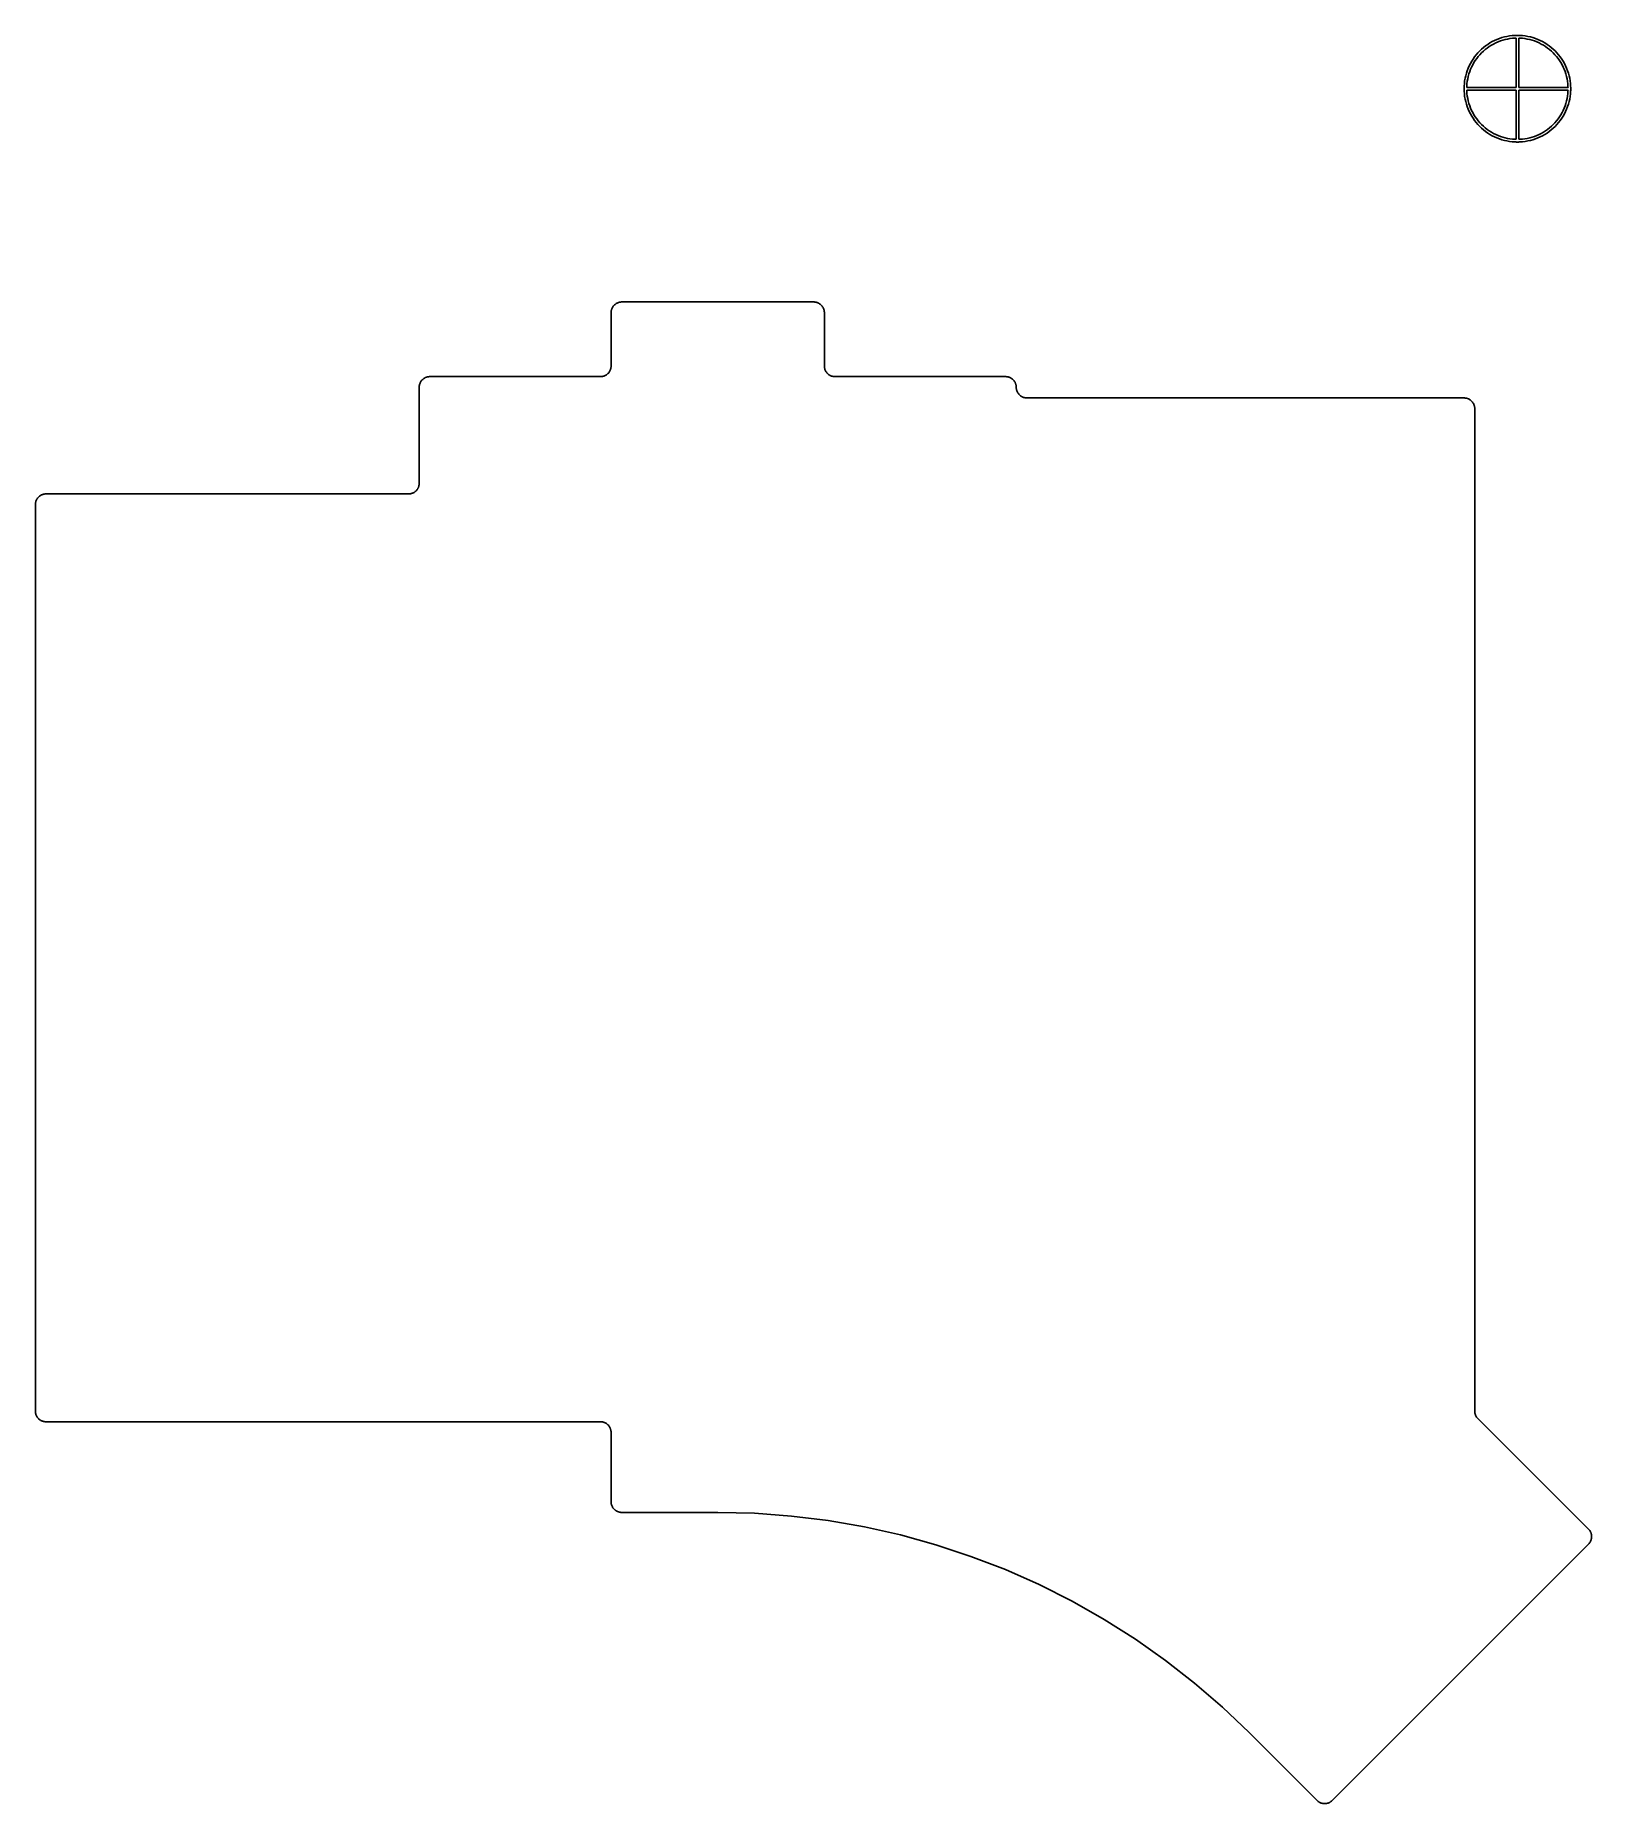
# Model space of a CAD drawing. Header units: metres. Extents: x -109 to 37, y -131 to 35.
import ezdxf

# ---------------------------------------------------------------- set-up
doc = ezdxf.new("R2010")
doc.units = ezdxf.units.M

msp = doc.modelspace()

# ---------------------------------------------------------------- linework, layer by layer
for p, q in [((28.7851, 34.8501), (28.5486, 34.7847)), ((29.0246, 34.9039), (28.7851, 34.8501)), ((29.2664, 34.9459), (29.0246, 34.9039)), ((29.5099, 34.9759), (29.2664, 34.9459)), ((29.7547, 34.994), (29.5099, 34.9759)), ((29.875, 34.9969), (29.7547, 34.994)), ((30.125, 35), (29.875, 35)), ((29.875, 35), (29.875, 34.9969)), ((30.125, 34.9969), (30.125, 35)), ((30.2453, 34.994), (30.125, 34.9969)), ((30.4901, 34.9759), (30.2453, 34.994)), ((30.7336, 34.9459), (30.4901, 34.9759)), ((30.9754, 34.9039), (30.7336, 34.9459)), ((31.2149, 34.8501), (30.9754, 34.9039)), ((31.4514, 34.7847), (31.2149, 34.8501)), ((26.1349, 33.172), (25.984, 32.9785)), ((26.2953, 33.3578), (26.1349, 33.172)), ((26.4645, 33.5355), (26.2953, 33.3578)), ((26.3282, 33.0134), (26.4805, 33.1899)), ((26.6422, 33.7047), (26.4645, 33.5355)), ((26.4805, 33.1899), (26.6413, 33.3587)), ((26.6413, 33.3587), (26.8101, 33.5195)), ((26.828, 33.8651), (26.6422, 33.7047)), ((26.8101, 33.5195), (26.9866, 33.6718)), ((27.0215, 34.016), (26.828, 33.8651)), ((26.9866, 33.6718), (27.1704, 33.8152)), ((27.2222, 34.1573), (27.0215, 34.016)), ((27.1704, 33.8152), (27.3611, 33.9495)), ((27.4295, 34.2886), (27.2222, 34.1573)), ((27.3611, 33.9495), (27.558, 34.0742)), ((27.643, 34.4096), (27.4295, 34.2886)), ((27.558, 34.0742), (27.7609, 34.1891)), ((27.8622, 34.5199), (27.643, 34.4096)), ((27.7609, 34.1891), (27.9691, 34.2939)), ((28.0866, 34.6194), (27.8622, 34.5199)), ((27.9691, 34.2939), (28.1823, 34.3884)), ((28.3156, 34.7077), (28.0866, 34.6194)), ((28.1823, 34.3884), (28.3998, 34.4723)), ((28.5486, 34.7847), (28.3156, 34.7077)), ((28.3998, 34.4723), (28.6212, 34.5455)), ((28.6212, 34.5455), (28.8459, 34.6076)), ((28.8459, 34.6076), (29.0733, 34.6587)), ((29.0733, 34.6587), (29.303, 34.6986)), ((29.303, 34.6986), (29.5344, 34.7271)), ((29.5344, 34.7271), (29.7669, 34.7443)), ((29.7669, 34.7443), (29.875, 34.7469)), ((29.875, 34.7469), (29.875, 30.125)), ((30.125, 30.125), (30.125, 34.7469)), ((30.125, 34.7469), (30.2331, 34.7443)), ((30.2331, 34.7443), (30.4656, 34.7271)), ((30.4656, 34.7271), (30.697, 34.6986)), ((30.697, 34.6986), (30.9267, 34.6587)), ((30.9267, 34.6587), (31.1541, 34.6076)), ((31.1541, 34.6076), (31.3788, 34.5455)), ((31.3788, 34.5455), (31.6002, 34.4723)), ((31.6844, 34.7077), (31.4514, 34.7847)), ((31.6002, 34.4723), (31.8177, 34.3884)), ((31.9134, 34.6194), (31.6844, 34.7077)), ((31.8177, 34.3884), (32.0309, 34.2939)), ((32.1378, 34.5199), (31.9134, 34.6194)), ((32.0309, 34.2939), (32.2391, 34.1891)), ((32.357, 34.4096), (32.1378, 34.5199)), ((32.2391, 34.1891), (32.442, 34.0742)), ((32.5705, 34.2886), (32.357, 34.4096)), ((32.442, 34.0742), (32.6389, 33.9495)), ((32.7778, 34.1573), (32.5705, 34.2886)), ((32.6389, 33.9495), (32.8296, 33.8152)), ((32.9785, 34.016), (32.7778, 34.1573)), ((32.8296, 33.8152), (33.0134, 33.6718)), ((33.172, 33.8651), (32.9785, 34.016)), ((33.0134, 33.6718), (33.1899, 33.5195)), ((33.3578, 33.7047), (33.172, 33.8651)), ((33.1899, 33.5195), (33.3587, 33.3587)), ((33.5355, 33.5355), (33.3578, 33.7047)), ((33.3587, 33.3587), (33.5195, 33.1899)), ((33.5195, 33.1899), (33.6718, 33.0134)), ((33.7047, 33.3578), (33.5355, 33.5355)), ((33.8651, 33.172), (33.7047, 33.3578)), ((34.016, 32.9785), (33.8651, 33.172)), ((25.2923, 31.6844), (25.2153, 31.4514)), ((25.3806, 31.9134), (25.2923, 31.6844)), ((25.4801, 32.1378), (25.3806, 31.9134)), ((25.4545, 31.3788), (25.5277, 31.6002)), ((25.5904, 32.357), (25.4801, 32.1378)), ((25.5277, 31.6002), (25.6116, 31.8177)), ((25.7114, 32.5705), (25.5904, 32.357)), ((25.6116, 31.8177), (25.7061, 32.0309)), ((25.7061, 32.0309), (25.8109, 32.2391)), ((25.8427, 32.7778), (25.7114, 32.5705)), ((25.8109, 32.2391), (25.9258, 32.442)), ((25.984, 32.9785), (25.8427, 32.7778)), ((25.9258, 32.442), (26.0505, 32.6389)), ((26.0505, 32.6389), (26.1848, 32.8296)), ((26.1848, 32.8296), (26.3282, 33.0134)), ((33.6718, 33.0134), (33.8152, 32.8296)), ((33.8152, 32.8296), (33.9495, 32.6389)), ((33.9495, 32.6389), (34.0742, 32.442)), ((34.1573, 32.7778), (34.016, 32.9785)), ((34.0742, 32.442), (34.1891, 32.2391)), ((34.2886, 32.5705), (34.1573, 32.7778)), ((34.1891, 32.2391), (34.2939, 32.0309)), ((34.4096, 32.357), (34.2886, 32.5705)), ((34.2939, 32.0309), (34.3884, 31.8177)), ((34.3884, 31.8177), (34.4723, 31.6002)), ((34.5199, 32.1378), (34.4096, 32.357)), ((34.4723, 31.6002), (34.5455, 31.3788)), ((34.6194, 31.9134), (34.5199, 32.1378)), ((34.7077, 31.6844), (34.6194, 31.9134)), ((34.7847, 31.4514), (34.7077, 31.6844)), ((25.0031, 30.125), (25, 30.125)), ((25, 30.125), (25, 29.875)), ((25, 29.875), (25.0031, 29.875)), ((25.006, 30.2453), (25.0031, 30.125)), ((25.0031, 29.875), (25.006, 29.7547)), ((25.0241, 30.4901), (25.006, 30.2453)), ((25.0541, 30.7336), (25.0241, 30.4901)), ((25.0961, 30.9754), (25.0541, 30.7336)), ((25.1499, 31.2149), (25.0961, 30.9754)), ((25.2153, 31.4514), (25.1499, 31.2149)), ((25.2531, 30.125), (25.2557, 30.2331)), ((29.875, 30.125), (25.2531, 30.125)), ((25.2557, 29.7669), (25.2531, 29.875)), ((25.2531, 29.875), (29.875, 29.875)), ((25.2557, 30.2331), (25.2729, 30.4656)), ((25.2729, 30.4656), (25.3014, 30.697)), ((25.3014, 30.697), (25.3413, 30.9267)), ((25.3413, 30.9267), (25.3924, 31.1541)), ((25.3924, 31.1541), (25.4545, 31.3788)), ((29.875, 29.875), (29.875, 25.2531)), ((34.7469, 30.125), (30.125, 30.125)), ((30.125, 29.875), (34.7469, 29.875)), ((30.125, 25.2531), (30.125, 29.875)), ((34.5455, 31.3788), (34.6076, 31.1541)), ((34.6076, 31.1541), (34.6587, 30.9267)), ((34.6587, 30.9267), (34.6986, 30.697)), ((34.6986, 30.697), (34.7271, 30.4656)), ((34.7271, 30.4656), (34.7443, 30.2331)), ((34.7443, 30.2331), (34.7469, 30.125)), ((34.7469, 29.875), (34.7443, 29.7669)), ((34.8501, 31.2149), (34.7847, 31.4514)), ((34.9039, 30.9754), (34.8501, 31.2149)), ((34.9459, 30.7336), (34.9039, 30.9754)), ((34.9759, 30.4901), (34.9459, 30.7336)), ((34.994, 30.2453), (34.9759, 30.4901)), ((34.9969, 30.125), (34.994, 30.2453)), ((34.994, 29.7547), (34.9969, 29.875)), ((35, 30.125), (34.9969, 30.125)), ((34.9969, 29.875), (35, 29.875)), ((35, 29.875), (35, 30.125)), ((25.006, 29.7547), (25.0241, 29.5099)), ((25.0241, 29.5099), (25.0541, 29.2664)), ((25.0541, 29.2664), (25.0961, 29.0246)), ((25.0961, 29.0246), (25.1499, 28.7851)), ((25.1499, 28.7851), (25.2153, 28.5486)), ((25.2153, 28.5486), (25.2923, 28.3156)), ((25.2729, 29.5344), (25.2557, 29.7669)), ((25.3014, 29.303), (25.2729, 29.5344)), ((25.2923, 28.3156), (25.3806, 28.0866)), ((25.3413, 29.0733), (25.3014, 29.303)), ((25.3924, 28.8459), (25.3413, 29.0733)), ((25.4545, 28.6212), (25.3924, 28.8459)), ((25.5277, 28.3998), (25.4545, 28.6212)), ((25.6116, 28.1823), (25.5277, 28.3998)), ((34.4723, 28.3998), (34.3884, 28.1823)), ((34.5455, 28.6212), (34.4723, 28.3998)), ((34.6076, 28.8459), (34.5455, 28.6212)), ((34.6587, 29.0733), (34.6076, 28.8459)), ((34.6194, 28.0866), (34.7077, 28.3156)), ((34.6986, 29.303), (34.6587, 29.0733)), ((34.7271, 29.5344), (34.6986, 29.303)), ((34.7077, 28.3156), (34.7847, 28.5486)), ((34.7443, 29.7669), (34.7271, 29.5344)), ((34.7847, 28.5486), (34.8501, 28.7851)), ((34.8501, 28.7851), (34.9039, 29.0246)), ((34.9039, 29.0246), (34.9459, 29.2664)), ((34.9459, 29.2664), (34.9759, 29.5099)), ((34.9759, 29.5099), (34.994, 29.7547)), ((25.3806, 28.0866), (25.4801, 27.8622)), ((25.4801, 27.8622), (25.5904, 27.643)), ((25.5904, 27.643), (25.7114, 27.4295)), ((25.7061, 27.9691), (25.6116, 28.1823)), ((25.8109, 27.7609), (25.7061, 27.9691)), ((25.7114, 27.4295), (25.8427, 27.2222)), ((25.9258, 27.558), (25.8109, 27.7609)), ((25.8427, 27.2222), (25.984, 27.0215)), ((26.0505, 27.3611), (25.9258, 27.558)), ((25.984, 27.0215), (26.1349, 26.828)), ((26.1848, 27.1704), (26.0505, 27.3611)), ((26.1349, 26.828), (26.2953, 26.6422)), ((26.3282, 26.9866), (26.1848, 27.1704)), ((26.2953, 26.6422), (26.4645, 26.4645)), ((26.4805, 26.8101), (26.3282, 26.9866)), ((26.6413, 26.6413), (26.4805, 26.8101)), ((26.8101, 26.4805), (26.6413, 26.6413)), ((33.3587, 26.6413), (33.1899, 26.4805)), ((33.5195, 26.8101), (33.3587, 26.6413)), ((33.6718, 26.9866), (33.5195, 26.8101)), ((33.5355, 26.4645), (33.7047, 26.6422)), ((33.8152, 27.1704), (33.6718, 26.9866)), ((33.7047, 26.6422), (33.8651, 26.828)), ((33.9495, 27.3611), (33.8152, 27.1704)), ((33.8651, 26.828), (34.016, 27.0215)), ((34.0742, 27.558), (33.9495, 27.3611)), ((34.016, 27.0215), (34.1573, 27.2222)), ((34.1891, 27.7609), (34.0742, 27.558)), ((34.1573, 27.2222), (34.2886, 27.4295)), ((34.2939, 27.9691), (34.1891, 27.7609)), ((34.2886, 27.4295), (34.4096, 27.643)), ((34.3884, 28.1823), (34.2939, 27.9691)), ((34.4096, 27.643), (34.5199, 27.8622)), ((34.5199, 27.8622), (34.6194, 28.0866)), ((26.4645, 26.4645), (26.6422, 26.2953)), ((26.6422, 26.2953), (26.828, 26.1349)), ((26.9866, 26.3282), (26.8101, 26.4805)), ((26.828, 26.1349), (27.0215, 25.984)), ((27.1704, 26.1848), (26.9866, 26.3282)), ((27.0215, 25.984), (27.2222, 25.8427)), ((27.3611, 26.0505), (27.1704, 26.1848)), ((27.2222, 25.8427), (27.4295, 25.7114)), ((27.558, 25.9258), (27.3611, 26.0505)), ((27.4295, 25.7114), (27.643, 25.5904)), ((27.7609, 25.8109), (27.558, 25.9258)), ((27.643, 25.5904), (27.8622, 25.4801)), ((27.9691, 25.7061), (27.7609, 25.8109)), ((27.8622, 25.4801), (28.0866, 25.3806)), ((28.1823, 25.6116), (27.9691, 25.7061)), ((28.0866, 25.3806), (28.3156, 25.2923)), ((28.3998, 25.5277), (28.1823, 25.6116)), ((28.3156, 25.2923), (28.5486, 25.2153)), ((28.6212, 25.4545), (28.3998, 25.5277)), ((28.5486, 25.2153), (28.7851, 25.1499)), ((28.8459, 25.3924), (28.6212, 25.4545)), ((28.7851, 25.1499), (29.0246, 25.0961)), ((29.0733, 25.3413), (28.8459, 25.3924)), ((29.0246, 25.0961), (29.2664, 25.0541)), ((29.303, 25.3014), (29.0733, 25.3413)), ((29.2664, 25.0541), (29.5099, 25.0241)), ((29.5344, 25.2729), (29.303, 25.3014)), ((29.5099, 25.0241), (29.7547, 25.006)), ((29.7669, 25.2557), (29.5344, 25.2729)), ((29.7547, 25.006), (29.875, 25.0031)), ((29.875, 25.2531), (29.7669, 25.2557)), ((29.875, 25.0031), (29.875, 25)), ((29.875, 25), (30.125, 25)), ((30.2331, 25.2557), (30.125, 25.2531)), ((30.125, 25.0031), (30.2453, 25.006)), ((30.125, 25), (30.125, 25.0031)), ((30.4656, 25.2729), (30.2331, 25.2557)), ((30.2453, 25.006), (30.4901, 25.0241)), ((30.697, 25.3014), (30.4656, 25.2729)), ((30.4901, 25.0241), (30.7336, 25.0541)), ((30.9267, 25.3413), (30.697, 25.3014)), ((30.7336, 25.0541), (30.9754, 25.0961)), ((31.1541, 25.3924), (30.9267, 25.3413)), ((30.9754, 25.0961), (31.2149, 25.1499)), ((31.3788, 25.4545), (31.1541, 25.3924)), ((31.2149, 25.1499), (31.4514, 25.2153)), ((31.6002, 25.5277), (31.3788, 25.4545)), ((31.4514, 25.2153), (31.6844, 25.2923)), ((31.8177, 25.6116), (31.6002, 25.5277)), ((31.6844, 25.2923), (31.9134, 25.3806)), ((32.0309, 25.7061), (31.8177, 25.6116)), ((31.9134, 25.3806), (32.1378, 25.4801)), ((32.2391, 25.8109), (32.0309, 25.7061)), ((32.1378, 25.4801), (32.357, 25.5904)), ((32.442, 25.9258), (32.2391, 25.8109)), ((32.357, 25.5904), (32.5705, 25.7114)), ((32.6389, 26.0505), (32.442, 25.9258)), ((32.5705, 25.7114), (32.7778, 25.8427)), ((32.8296, 26.1848), (32.6389, 26.0505)), ((32.7778, 25.8427), (32.9785, 25.984)), ((33.0134, 26.3282), (32.8296, 26.1848)), ((32.9785, 25.984), (33.172, 26.1349)), ((33.1899, 26.4805), (33.0134, 26.3282)), ((33.172, 26.1349), (33.3578, 26.2953)), ((33.3578, 26.2953), (33.5355, 26.4645)), ((-54.2903, 9.95694), (-54.3369, 9.94154)), ((-54.243, 9.97002), (-54.2903, 9.95694)), ((-54.1951, 9.98077), (-54.243, 9.97002)), ((-54.1467, 9.98917), (-54.1951, 9.98077)), ((-54.098, 9.99518), (-54.1467, 9.98917)), ((-54.0491, 9.99879), (-54.098, 9.99518)), ((-54, 10), (-54.0491, 9.99879)), ((-36, 10), (-54, 10)), ((-35.9509, 9.99879), (-36, 10)), ((-35.902, 9.99518), (-35.9509, 9.99879)), ((-35.8533, 9.98917), (-35.902, 9.99518)), ((-35.8049, 9.98077), (-35.8533, 9.98917)), ((-35.757, 9.97002), (-35.8049, 9.98077)), ((-35.7097, 9.95694), (-35.757, 9.97002)), ((-35.6631, 9.94154), (-35.7097, 9.95694)), ((-54.9988, 9.04906), (-55, 9)), ((-55, 9), (-55, 4)), ((-54.9952, 9.09801), (-54.9988, 9.04906)), ((-54.9892, 9.14673), (-54.9952, 9.09801)), ((-54.9808, 9.19508), (-54.9892, 9.14673)), ((-54.97, 9.24297), (-54.9808, 9.19508)), ((-54.9569, 9.29028), (-54.97, 9.24297)), ((-54.9415, 9.33688), (-54.9569, 9.29028)), ((-54.9239, 9.38268), (-54.9415, 9.33688)), ((-54.904, 9.42755), (-54.9239, 9.38268)), ((-54.8819, 9.47139), (-54.904, 9.42755)), ((-54.8577, 9.5141), (-54.8819, 9.47139)), ((-54.8315, 9.55556), (-54.8577, 9.5141)), ((-54.8032, 9.59569), (-54.8315, 9.55556)), ((-54.773, 9.63438), (-54.8032, 9.59569)), ((-54.7409, 9.67155), (-54.773, 9.63438)), ((-54.7071, 9.70709), (-54.7409, 9.67155)), ((-54.6716, 9.74094), (-54.7071, 9.70709)), ((-54.6344, 9.77301), (-54.6716, 9.74094)), ((-54.5957, 9.80321), (-54.6344, 9.77301)), ((-54.5556, 9.83147), (-54.5957, 9.80321)), ((-54.5141, 9.85773), (-54.5556, 9.83147)), ((-54.4714, 9.88191), (-54.5141, 9.85773)), ((-54.4276, 9.90398), (-54.4714, 9.88191)), ((-54.3827, 9.92387), (-54.4276, 9.90398)), ((-54.3369, 9.94154), (-54.3827, 9.92387)), ((-35.6173, 9.92387), (-35.6631, 9.94154)), ((-35.5724, 9.90398), (-35.6173, 9.92387)), ((-35.5286, 9.88191), (-35.5724, 9.90398)), ((-35.4859, 9.85773), (-35.5286, 9.88191)), ((-35.4444, 9.83147), (-35.4859, 9.85773)), ((-35.4043, 9.80321), (-35.4444, 9.83147)), ((-35.3656, 9.77301), (-35.4043, 9.80321)), ((-35.3284, 9.74094), (-35.3656, 9.77301)), ((-35.2929, 9.70709), (-35.3284, 9.74094)), ((-35.2591, 9.67155), (-35.2929, 9.70709)), ((-35.227, 9.63438), (-35.2591, 9.67155)), ((-35.1968, 9.59569), (-35.227, 9.63438)), ((-35.1685, 9.55556), (-35.1968, 9.59569)), ((-35.1423, 9.5141), (-35.1685, 9.55556)), ((-35.1181, 9.47139), (-35.1423, 9.5141)), ((-35.096, 9.42755), (-35.1181, 9.47139)), ((-35.0761, 9.38268), (-35.096, 9.42755)), ((-35.0585, 9.33688), (-35.0761, 9.38268)), ((-35.0431, 9.29028), (-35.0585, 9.33688)), ((-35.03, 9.24297), (-35.0431, 9.29028)), ((-35.0192, 9.19508), (-35.03, 9.24297)), ((-35.0108, 9.14673), (-35.0192, 9.19508)), ((-35.0048, 9.09801), (-35.0108, 9.14673)), ((-35.0012, 9.04906), (-35.0048, 9.09801)), ((-35, 9), (-35.0012, 9.04906)), ((-35, 4), (-35, 9)), ((-55.2591, 3.32845), (-55.2929, 3.29291)), ((-55.227, 3.36562), (-55.2591, 3.32845)), ((-55.1968, 3.40431), (-55.227, 3.36562)), ((-55.1685, 3.44444), (-55.1968, 3.40431)), ((-55.1423, 3.4859), (-55.1685, 3.44444)), ((-55.1181, 3.52861), (-55.1423, 3.4859)), ((-55.096, 3.57245), (-55.1181, 3.52861)), ((-55.0761, 3.61732), (-55.096, 3.57245)), ((-55.0585, 3.66312), (-55.0761, 3.61732)), ((-55.0431, 3.70972), (-55.0585, 3.66312)), ((-55.03, 3.75703), (-55.0431, 3.70972)), ((-55.0192, 3.80492), (-55.03, 3.75703)), ((-55.0108, 3.85327), (-55.0192, 3.80492)), ((-55.0048, 3.90199), (-55.0108, 3.85327)), ((-55.0012, 3.95094), (-55.0048, 3.90199)), ((-55, 4), (-55.0012, 3.95094)), ((-34.9988, 3.95094), (-35, 4)), ((-34.9952, 3.90199), (-34.9988, 3.95094)), ((-34.9892, 3.85327), (-34.9952, 3.90199)), ((-34.9808, 3.80492), (-34.9892, 3.85327)), ((-34.97, 3.75703), (-34.9808, 3.80492)), ((-34.9569, 3.70972), (-34.97, 3.75703)), ((-34.9415, 3.66312), (-34.9569, 3.70972)), ((-34.9239, 3.61732), (-34.9415, 3.66312)), ((-34.904, 3.57245), (-34.9239, 3.61732)), ((-34.8819, 3.52861), (-34.904, 3.57245)), ((-34.8577, 3.4859), (-34.8819, 3.52861)), ((-34.8315, 3.44444), (-34.8577, 3.4859)), ((-34.8032, 3.40431), (-34.8315, 3.44444)), ((-34.773, 3.36562), (-34.8032, 3.40431)), ((-34.7409, 3.32845), (-34.773, 3.36562)), ((-34.7071, 3.29291), (-34.7409, 3.32845)), ((-72.9988, 2.04906), (-73, 2)), ((-73, 2), (-73, -7)), ((-72.9952, 2.09801), (-72.9988, 2.04906)), ((-72.9892, 2.14673), (-72.9952, 2.09801)), ((-72.9808, 2.19508), (-72.9892, 2.14673)), ((-72.97, 2.24297), (-72.9808, 2.19508)), ((-72.9569, 2.29028), (-72.97, 2.24297)), ((-72.9415, 2.33688), (-72.9569, 2.29028)), ((-72.9239, 2.38268), (-72.9415, 2.33688)), ((-72.904, 2.42755), (-72.9239, 2.38268)), ((-72.8819, 2.47139), (-72.904, 2.42755)), ((-72.8577, 2.5141), (-72.8819, 2.47139)), ((-72.8315, 2.55556), (-72.8577, 2.5141)), ((-72.8032, 2.59569), (-72.8315, 2.55556)), ((-72.773, 2.63438), (-72.8032, 2.59569)), ((-72.7409, 2.67155), (-72.773, 2.63438)), ((-72.7071, 2.70709), (-72.7409, 2.67155)), ((-72.6716, 2.74094), (-72.7071, 2.70709)), ((-72.6344, 2.77301), (-72.6716, 2.74094)), ((-72.5957, 2.80321), (-72.6344, 2.77301)), ((-72.5556, 2.83147), (-72.5957, 2.80321)), ((-72.5141, 2.85773), (-72.5556, 2.83147)), ((-72.4714, 2.88191), (-72.5141, 2.85773)), ((-72.4276, 2.90398), (-72.4714, 2.88191)), ((-72.3827, 2.92387), (-72.4276, 2.90398)), ((-72.3369, 2.94154), (-72.3827, 2.92387)), ((-72.2903, 2.95694), (-72.3369, 2.94154)), ((-72.243, 2.97002), (-72.2903, 2.95694)), ((-72.1951, 2.98077), (-72.243, 2.97002)), ((-72.1467, 2.98917), (-72.1951, 2.98077)), ((-72.098, 2.99518), (-72.1467, 2.98917)), ((-72.0491, 2.99879), (-72.098, 2.99518)), ((-72, 3), (-72.0491, 2.99879)), ((-56, 3), (-72, 3)), ((-55.9509, 3.00121), (-56, 3)), ((-55.902, 3.00482), (-55.9509, 3.00121)), ((-55.8533, 3.01083), (-55.902, 3.00482)), ((-55.8049, 3.01923), (-55.8533, 3.01083)), ((-55.757, 3.02998), (-55.8049, 3.01923)), ((-55.7097, 3.04306), (-55.757, 3.02998)), ((-55.6631, 3.05846), (-55.7097, 3.04306)), ((-55.6173, 3.07613), (-55.6631, 3.05846)), ((-55.5724, 3.09602), (-55.6173, 3.07613)), ((-55.5286, 3.11809), (-55.5724, 3.09602)), ((-55.4859, 3.14227), (-55.5286, 3.11809)), ((-55.4444, 3.16853), (-55.4859, 3.14227)), ((-55.4043, 3.19679), (-55.4444, 3.16853)), ((-55.3656, 3.22699), (-55.4043, 3.19679)), ((-55.3284, 3.25906), (-55.3656, 3.22699)), ((-55.2929, 3.29291), (-55.3284, 3.25906)), ((-34.6716, 3.25906), (-34.7071, 3.29291)), ((-34.6344, 3.22699), (-34.6716, 3.25906)), ((-34.5957, 3.19679), (-34.6344, 3.22699)), ((-34.5556, 3.16853), (-34.5957, 3.19679)), ((-34.5141, 3.14227), (-34.5556, 3.16853)), ((-34.4714, 3.11809), (-34.5141, 3.14227)), ((-34.4276, 3.09602), (-34.4714, 3.11809)), ((-34.3827, 3.07613), (-34.4276, 3.09602)), ((-34.3369, 3.05846), (-34.3827, 3.07613)), ((-34.2903, 3.04306), (-34.3369, 3.05846)), ((-34.243, 3.02998), (-34.2903, 3.04306)), ((-34.1951, 3.01923), (-34.243, 3.02998)), ((-34.1467, 3.01083), (-34.1951, 3.01923)), ((-34.098, 3.00482), (-34.1467, 3.01083)), ((-34.0491, 3.00121), (-34.098, 3.00482)), ((-34, 3), (-34.0491, 3.00121)), ((-18, 3), (-34, 3)), ((-17.9509, 2.99879), (-18, 3)), ((-17.902, 2.99518), (-17.9509, 2.99879)), ((-17.8533, 2.98917), (-17.902, 2.99518)), ((-17.8049, 2.98077), (-17.8533, 2.98917)), ((-17.757, 2.97002), (-17.8049, 2.98077)), ((-17.7097, 2.95694), (-17.757, 2.97002)), ((-17.6631, 2.94154), (-17.7097, 2.95694)), ((-17.6173, 2.92387), (-17.6631, 2.94154)), ((-17.5724, 2.90398), (-17.6173, 2.92387)), ((-17.5286, 2.88191), (-17.5724, 2.90398)), ((-17.4859, 2.85773), (-17.5286, 2.88191)), ((-17.4444, 2.83147), (-17.4859, 2.85773)), ((-17.4043, 2.80321), (-17.4444, 2.83147)), ((-17.3656, 2.77301), (-17.4043, 2.80321)), ((-17.3284, 2.74094), (-17.3656, 2.77301)), ((-17.2929, 2.70709), (-17.3284, 2.74094)), ((-17.2591, 2.67155), (-17.2929, 2.70709)), ((-17.227, 2.63438), (-17.2591, 2.67155)), ((-17.1968, 2.59569), (-17.227, 2.63438)), ((-17.1685, 2.55556), (-17.1968, 2.59569)), ((-17.1423, 2.5141), (-17.1685, 2.55556)), ((-17.1181, 2.47139), (-17.1423, 2.5141)), ((-17.096, 2.42755), (-17.1181, 2.47139)), ((-17.0761, 2.38268), (-17.096, 2.42755)), ((-17.0585, 2.33688), (-17.0761, 2.38268)), ((-17.0431, 2.29028), (-17.0585, 2.33688)), ((-17.03, 2.24297), (-17.0431, 2.29028)), ((-17.0192, 2.19508), (-17.03, 2.24297)), ((-17.0108, 2.14673), (-17.0192, 2.19508)), ((-17.0048, 2.09801), (-17.0108, 2.14673)), ((-17.0012, 2.04906), (-17.0048, 2.09801)), ((-16.9988, 1.95094), (-17.0012, 2.04906)), ((-16.9952, 1.90199), (-16.9988, 1.95094)), ((-16.9892, 1.85327), (-16.9952, 1.90199)), ((-16.9808, 1.80492), (-16.9892, 1.85327)), ((-16.97, 1.75703), (-16.9808, 1.80492)), ((-16.9569, 1.70972), (-16.97, 1.75703)), ((-16.9415, 1.66312), (-16.9569, 1.70972)), ((-16.9239, 1.61732), (-16.9415, 1.66312)), ((-16.904, 1.57245), (-16.9239, 1.61732)), ((-16.8819, 1.52861), (-16.904, 1.57245)), ((-16.8577, 1.4859), (-16.8819, 1.52861)), ((-16.8315, 1.44444), (-16.8577, 1.4859)), ((-16.8032, 1.40431), (-16.8315, 1.44444)), ((-16.773, 1.36562), (-16.8032, 1.40431)), ((-16.7409, 1.32845), (-16.773, 1.36562)), ((-16.7071, 1.29291), (-16.7409, 1.32845)), ((-16.6716, 1.25906), (-16.7071, 1.29291)), ((-16.6344, 1.22699), (-16.6716, 1.25906)), ((-16.5957, 1.19679), (-16.6344, 1.22699)), ((-16.5556, 1.16853), (-16.5957, 1.19679)), ((-16.5141, 1.14227), (-16.5556, 1.16853)), ((-16.4714, 1.11809), (-16.5141, 1.14227)), ((-16.4276, 1.09602), (-16.4714, 1.11809)), ((-16.3827, 1.07613), (-16.4276, 1.09602)), ((-16.3369, 1.05846), (-16.3827, 1.07613)), ((-16.2903, 1.04306), (-16.3369, 1.05846)), ((-16.243, 1.02998), (-16.2903, 1.04306)), ((-16.1951, 1.01923), (-16.243, 1.02998)), ((-16.1467, 1.01083), (-16.1951, 1.01923)), ((-16.098, 1.00482), (-16.1467, 1.01083)), ((-16.0491, 1.00121), (-16.098, 1.00482)), ((-16, 1), (-16.0491, 1.00121)), ((25, 1), (-16, 1)), ((25.0491, 0.99879), (25, 1)), ((25.098, 0.99518), (25.0491, 0.99879)), ((25.1467, 0.98917), (25.098, 0.99518)), ((25.1951, 0.98077), (25.1467, 0.98917)), ((25.243, 0.97002), (25.1951, 0.98077)), ((25.2903, 0.95694), (25.243, 0.97002)), ((25.3369, 0.94154), (25.2903, 0.95694)), ((25.3827, 0.92387), (25.3369, 0.94154)), ((25.4276, 0.90398), (25.3827, 0.92387)), ((25.4714, 0.88191), (25.4276, 0.90398)), ((25.5141, 0.85773), (25.4714, 0.88191)), ((25.5556, 0.83147), (25.5141, 0.85773)), ((25.5957, 0.80321), (25.5556, 0.83147)), ((25.6344, 0.77301), (25.5957, 0.80321)), ((25.6716, 0.74094), (25.6344, 0.77301)), ((25.7071, 0.70709), (25.6716, 0.74094)), ((25.7409, 0.67156), (25.7071, 0.70709)), ((25.773, 0.63438), (25.7409, 0.67156)), ((25.8032, 0.59569), (25.773, 0.63438)), ((25.8315, 0.55556), (25.8032, 0.59569)), ((25.8577, 0.5141), (25.8315, 0.55556)), ((25.8819, 0.47139), (25.8577, 0.5141)), ((25.904, 0.42755), (25.8819, 0.47139)), ((25.9239, 0.38267), (25.904, 0.42755)), ((25.9415, 0.33688), (25.9239, 0.38267)), ((25.9569, 0.29028), (25.9415, 0.33688)), ((25.97, 0.24297), (25.9569, 0.29028)), ((25.9808, 0.19508), (25.97, 0.24297)), ((25.9892, 0.14673), (25.9808, 0.19508)), ((25.9952, 0.09801), (25.9892, 0.14673)), ((25.9988, 0.04906), (25.9952, 0.09801)), ((26, 0), (25.9988, 0.04906)), ((26, -94), (26, 0)), ((-108.672, -8.25906), (-108.707, -8.29291)), ((-108.634, -8.22699), (-108.672, -8.25906)), ((-108.596, -8.19679), (-108.634, -8.22699)), ((-108.556, -8.16853), (-108.596, -8.19679)), ((-108.514, -8.14227), (-108.556, -8.16853)), ((-108.471, -8.11809), (-108.514, -8.14227)), ((-108.428, -8.09602), (-108.471, -8.11809)), ((-108.383, -8.07613), (-108.428, -8.09602)), ((-108.337, -8.05846), (-108.383, -8.07613)), ((-108.29, -8.04306), (-108.337, -8.05846)), ((-108.243, -8.02998), (-108.29, -8.04306)), ((-108.195, -8.01923), (-108.243, -8.02998)), ((-108.147, -8.01083), (-108.195, -8.01923)), ((-108.098, -8.00482), (-108.147, -8.01083)), ((-108.049, -8.00121), (-108.098, -8.00482)), ((-108, -8), (-108.049, -8.00121)), ((-74, -8), (-108, -8)), ((-73.9509, -7.99879), (-74, -8)), ((-73.902, -7.99518), (-73.9509, -7.99879)), ((-73.8533, -7.98917), (-73.902, -7.99518)), ((-73.8049, -7.98077), (-73.8533, -7.98917)), ((-73.757, -7.97002), (-73.8049, -7.98077)), ((-73.7097, -7.95694), (-73.757, -7.97002)), ((-73.6631, -7.94154), (-73.7097, -7.95694)), ((-73.6173, -7.92387), (-73.6631, -7.94154)), ((-73.5724, -7.90398), (-73.6173, -7.92387)), ((-73.5286, -7.88191), (-73.5724, -7.90398)), ((-73.4859, -7.85773), (-73.5286, -7.88191)), ((-73.4444, -7.83147), (-73.4859, -7.85773)), ((-73.4043, -7.80321), (-73.4444, -7.83147)), ((-73.3656, -7.77301), (-73.4043, -7.80321)), ((-73.3284, -7.74094), (-73.3656, -7.77301)), ((-73.2929, -7.70709), (-73.3284, -7.74094)), ((-73.2591, -7.67155), (-73.2929, -7.70709)), ((-73.227, -7.63438), (-73.2591, -7.67155)), ((-73.1968, -7.59569), (-73.227, -7.63438)), ((-73.1685, -7.55556), (-73.1968, -7.59569)), ((-73.1423, -7.5141), (-73.1685, -7.55556)), ((-73.1181, -7.47139), (-73.1423, -7.5141)), ((-73.096, -7.42755), (-73.1181, -7.47139)), ((-73.0761, -7.38268), (-73.096, -7.42755)), ((-73.0585, -7.33688), (-73.0761, -7.38268)), ((-73.0431, -7.29028), (-73.0585, -7.33688)), ((-73.03, -7.24297), (-73.0431, -7.29028)), ((-73.0192, -7.19508), (-73.03, -7.24297)), ((-73.0108, -7.14673), (-73.0192, -7.19508)), ((-73.0048, -7.09801), (-73.0108, -7.14673)), ((-73.0012, -7.04906), (-73.0048, -7.09801)), ((-73, -7), (-73.0012, -7.04906)), ((-108.999, -8.95094), (-109, -9)), ((-109, -9), (-109, -94)), ((-108.995, -8.90199), (-108.999, -8.95094)), ((-108.989, -8.85327), (-108.995, -8.90199)), ((-108.981, -8.80492), (-108.989, -8.85327)), ((-108.97, -8.75703), (-108.981, -8.80492)), ((-108.957, -8.70972), (-108.97, -8.75703)), ((-108.942, -8.66312), (-108.957, -8.70972)), ((-108.924, -8.61732), (-108.942, -8.66312)), ((-108.904, -8.57245), (-108.924, -8.61732)), ((-108.882, -8.52861), (-108.904, -8.57245)), ((-108.858, -8.4859), (-108.882, -8.52861)), ((-108.831, -8.44444), (-108.858, -8.4859)), ((-108.803, -8.40431), (-108.831, -8.44444)), ((-108.773, -8.36562), (-108.803, -8.40431)), ((-108.741, -8.32845), (-108.773, -8.36562)), ((-108.707, -8.29291), (-108.741, -8.32845)), ((-109, -94), (-108.999, -94.0491)), ((-108.999, -94.0491), (-108.995, -94.098)), ((-108.995, -94.098), (-108.989, -94.1467)), ((-108.989, -94.1467), (-108.981, -94.1951)), ((-108.981, -94.1951), (-108.97, -94.243)), ((-108.97, -94.243), (-108.957, -94.2903)), ((-108.957, -94.2903), (-108.942, -94.3369)), ((-108.942, -94.3369), (-108.924, -94.3827)), ((-108.924, -94.3827), (-108.904, -94.4276)), ((-108.904, -94.4276), (-108.882, -94.4714)), ((-108.882, -94.4714), (-108.858, -94.5141)), ((26.0012, -94.0491), (26, -94)), ((26.0048, -94.098), (26.0012, -94.0491)), ((26.0108, -94.1467), (26.0048, -94.098)), ((26.0192, -94.1951), (26.0108, -94.1467)), ((26.03, -94.243), (26.0192, -94.1951)), ((26.0431, -94.2903), (26.03, -94.243)), ((26.0585, -94.3369), (26.0431, -94.2903)), ((26.0761, -94.3827), (26.0585, -94.3369)), ((26.096, -94.4276), (26.0761, -94.3827)), ((26.1181, -94.4714), (26.096, -94.4276)), ((26.1423, -94.5141), (26.1181, -94.4714)), ((-108.858, -94.5141), (-108.831, -94.5556)), ((-108.831, -94.5556), (-108.803, -94.5957)), ((-108.803, -94.5957), (-108.773, -94.6344)), ((-108.773, -94.6344), (-108.741, -94.6716)), ((-108.741, -94.6716), (-108.707, -94.7071)), ((-108.707, -94.7071), (-108.672, -94.7409)), ((-108.672, -94.7409), (-108.634, -94.773)), ((-108.634, -94.773), (-108.596, -94.8032)), ((-108.596, -94.8032), (-108.556, -94.8315)), ((-108.556, -94.8315), (-108.514, -94.8577)), ((-108.514, -94.8577), (-108.471, -94.8819)), ((-108.471, -94.8819), (-108.428, -94.904)), ((-108.428, -94.904), (-108.383, -94.9239)), ((-108.383, -94.9239), (-108.337, -94.9415)), ((-108.337, -94.9415), (-108.29, -94.9569)), ((-108.29, -94.9569), (-108.243, -94.97)), ((-108.243, -94.97), (-108.195, -94.9808)), ((-108.195, -94.9808), (-108.147, -94.9892)), ((-108.147, -94.9892), (-108.098, -94.9952)), ((-108.098, -94.9952), (-108.049, -94.9988)), ((-108.049, -94.9988), (-108, -95)), ((-108, -95), (-56, -95)), ((-56, -95), (-55.9509, -95.0012)), ((-55.9509, -95.0012), (-55.902, -95.0048)), ((-55.902, -95.0048), (-55.8533, -95.0108)), ((-55.8533, -95.0108), (-55.8049, -95.0192)), ((-55.8049, -95.0192), (-55.757, -95.03)), ((-55.757, -95.03), (-55.7097, -95.0431)), ((-55.7097, -95.0431), (-55.6631, -95.0585)), ((-55.6631, -95.0585), (-55.6173, -95.0761)), ((-55.6173, -95.0761), (-55.5724, -95.096)), ((-55.5724, -95.096), (-55.5286, -95.1181)), ((-55.5286, -95.1181), (-55.4859, -95.1423)), ((-55.4859, -95.1423), (-55.4444, -95.1685)), ((-55.4444, -95.1685), (-55.4043, -95.1968)), ((-55.4043, -95.1968), (-55.3656, -95.227)), ((-55.3656, -95.227), (-55.3284, -95.2591)), ((-55.3284, -95.2591), (-55.2929, -95.2929)), ((-55.2929, -95.2929), (-55.2591, -95.3284)), ((-55.2591, -95.3284), (-55.227, -95.3656)), ((-55.227, -95.3656), (-55.1968, -95.4043)), ((-55.1968, -95.4043), (-55.1685, -95.4444)), ((-55.1685, -95.4444), (-55.1423, -95.4859)), ((-55.1423, -95.4859), (-55.1181, -95.5286)), ((-55.1181, -95.5286), (-55.096, -95.5724)), ((-55.096, -95.5724), (-55.0761, -95.6173)), ((-55.0761, -95.6173), (-55.0585, -95.6631)), ((-55.0585, -95.6631), (-55.0431, -95.7097)), ((-55.0431, -95.7097), (-55.03, -95.757)), ((-55.03, -95.757), (-55.0192, -95.8049)), ((-55.0192, -95.8049), (-55.0108, -95.8533)), ((-55.0108, -95.8533), (-55.0048, -95.902)), ((-55.0048, -95.902), (-55.0012, -95.9509)), ((-55.0012, -95.9509), (-55, -96)), ((-55, -96), (-55, -102.5)), ((26.1673, -94.5536), (26.1423, -94.5141)), ((36.6708, -105.057), (26.1673, -94.5536)), ((-55, -102.5), (-54.9988, -102.549)), ((-54.9988, -102.549), (-54.9952, -102.598)), ((-54.9952, -102.598), (-54.9892, -102.647)), ((-54.9892, -102.647), (-54.9808, -102.695)), ((-54.9808, -102.695), (-54.97, -102.743)), ((-54.97, -102.743), (-54.9569, -102.79)), ((-54.9569, -102.79), (-54.9415, -102.837)), ((-54.9415, -102.837), (-54.9239, -102.883)), ((-54.9239, -102.883), (-54.904, -102.928)), ((-54.904, -102.928), (-54.8819, -102.971)), ((-54.8819, -102.971), (-54.8577, -103.014)), ((-54.8577, -103.014), (-54.8315, -103.056)), ((-54.8315, -103.056), (-54.8032, -103.096)), ((-54.8032, -103.096), (-54.773, -103.134)), ((-54.773, -103.134), (-54.7409, -103.172)), ((-54.7409, -103.172), (-54.7071, -103.207)), ((-54.7071, -103.207), (-54.6716, -103.241)), ((-54.6716, -103.241), (-54.6344, -103.273)), ((-54.6344, -103.273), (-54.5957, -103.303)), ((-54.5957, -103.303), (-54.5556, -103.331)), ((-54.5556, -103.331), (-54.5141, -103.358)), ((-54.5141, -103.358), (-54.4714, -103.382)), ((-54.4714, -103.382), (-54.4276, -103.404)), ((-54.4276, -103.404), (-54.3827, -103.424)), ((-54.3827, -103.424), (-54.3369, -103.442)), ((-54.3369, -103.442), (-54.2903, -103.457)), ((-54.2903, -103.457), (-54.243, -103.47)), ((-54.243, -103.47), (-54.1951, -103.481)), ((-54.1951, -103.481), (-54.1467, -103.489)), ((-54.1467, -103.489), (-54.098, -103.495)), ((-54.098, -103.495), (-54.0491, -103.499)), ((-54.0491, -103.499), (-54, -103.5)), ((-54, -103.5), (-45, -103.5)), ((-45, -103.5), (-41.5407, -103.585)), ((-41.5407, -103.585), (-38.0897, -103.839)), ((-38.0897, -103.839), (-34.6554, -104.263)), ((-34.6554, -104.263), (-31.2461, -104.855)), ((-31.2461, -104.855), (-27.8701, -105.613)), ((-27.8701, -105.613), (-24.5349, -106.536)), ((36.7047, -105.093), (36.6708, -105.057)), ((36.7367, -105.13), (36.7047, -105.093)), ((36.7669, -105.169), (36.7367, -105.13)), ((36.7952, -105.209), (36.7669, -105.169)), ((36.8214, -105.25), (36.7952, -105.209)), ((36.8456, -105.293), (36.8214, -105.25)), ((36.8677, -105.337), (36.8456, -105.293)), ((36.8876, -105.382), (36.8677, -105.337)), ((36.9053, -105.427), (36.8876, -105.382)), ((36.8876, -106.147), (36.9053, -106.101)), ((36.9207, -105.474), (36.9053, -105.427)), ((36.9053, -106.101), (36.9207, -106.054)), ((36.9337, -105.521), (36.9207, -105.474)), ((36.9207, -106.054), (36.9337, -106.007)), ((36.9445, -105.569), (36.9337, -105.521)), ((36.9337, -106.007), (36.9445, -105.959)), ((36.9529, -105.617), (36.9445, -105.569)), ((36.9445, -105.959), (36.9529, -105.911)), ((36.9589, -105.666), (36.9529, -105.617)), ((36.9529, -105.911), (36.9589, -105.862)), ((36.9625, -105.715), (36.9589, -105.666)), ((36.9589, -105.862), (36.9625, -105.813)), ((36.9637, -105.764), (36.9625, -105.715)), ((36.9625, -105.813), (36.9637, -105.764)), ((-24.5349, -106.536), (-21.2493, -107.621)), ((-21.2493, -107.621), (-18.0207, -108.867)), ((12.6292, -130.513), (36.6708, -106.471)), ((36.6708, -106.471), (36.7047, -106.436)), ((36.7047, -106.436), (36.7367, -106.399)), ((36.7367, -106.399), (36.7669, -106.36)), ((36.7669, -106.36), (36.7952, -106.32)), ((36.7952, -106.32), (36.8214, -106.278)), ((36.8214, -106.278), (36.8456, -106.236)), ((36.8456, -106.236), (36.8677, -106.192)), ((36.8677, -106.192), (36.8876, -106.147)), ((-18.0207, -108.867), (-14.8573, -110.269)), ((-14.8573, -110.269), (-11.7667, -111.824)), ((-11.7667, -111.824), (-8.75577, -113.53)), ((-8.75577, -113.53), (-5.83224, -115.381)), ((-5.83224, -115.381), (-3.00319, -117.374)), ((-3.00319, -117.374), (-0.27527, -119.503)), ((-0.27527, -119.503), (2.34503, -121.763)), ((2.34503, -121.763), (4.85124, -124.149)), ((4.85124, -124.149), (11.215, -130.513)), ((11.215, -130.513), (11.2505, -130.547)), ((11.2505, -130.547), (11.2877, -130.579)), ((11.2877, -130.579), (11.3264, -130.609)), ((11.3264, -130.609), (11.3665, -130.637)), ((11.3665, -130.637), (11.408, -130.664)), ((11.408, -130.664), (11.4507, -130.688)), ((11.4507, -130.688), (11.4945, -130.71)), ((11.4945, -130.71), (11.5394, -130.73)), ((11.5394, -130.73), (11.5852, -130.747)), ((11.5852, -130.747), (11.6318, -130.763)), ((11.6318, -130.763), (11.6791, -130.776)), ((11.6791, -130.776), (11.727, -130.787)), ((11.727, -130.787), (11.7754, -130.795)), ((11.7754, -130.795), (11.8241, -130.801)), ((11.8241, -130.801), (11.873, -130.805)), ((11.873, -130.805), (11.9221, -130.806)), ((11.9221, -130.806), (11.9711, -130.805)), ((11.9711, -130.805), (12.0201, -130.801)), ((12.0201, -130.801), (12.0688, -130.795)), ((12.0688, -130.795), (12.1172, -130.787)), ((12.1172, -130.787), (12.1651, -130.776)), ((12.1651, -130.776), (12.2124, -130.763)), ((12.2124, -130.763), (12.259, -130.747)), ((12.259, -130.747), (12.3048, -130.73)), ((12.3048, -130.73), (12.3496, -130.71)), ((12.3496, -130.71), (12.3935, -130.688)), ((12.3935, -130.688), (12.4362, -130.664)), ((12.4362, -130.664), (12.4776, -130.637)), ((12.4776, -130.637), (12.5178, -130.609)), ((12.5178, -130.609), (12.5565, -130.579)), ((12.5565, -130.579), (12.5936, -130.547)), ((12.5936, -130.547), (12.6292, -130.513))]:
    msp.add_line(p, q)

doc.saveas('drawing.dxf')
